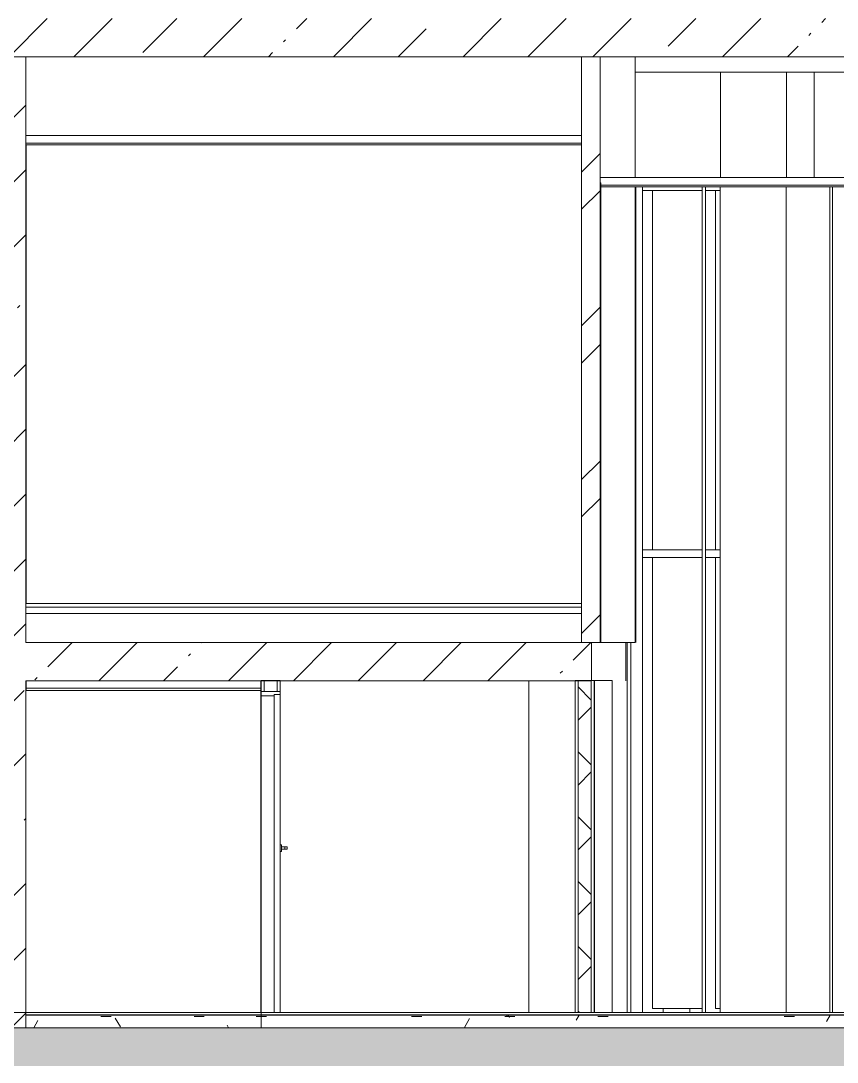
# Model space of a CAD drawing. Header units: millimetres. Extents: x 51154 to 151340, y -24069 to 30962.
# Drawn here: x 129049 to 134389, y -325 to 6486 of the extents above; entities that cross this region are included whole.
import ezdxf

# ---------------------------------------------------------------- set-up
doc = ezdxf.new("R2010")
doc.units = ezdxf.units.MM
for name, color, linetype, lineweight in [('Высотные отметки', 7, 'Continuous', 9), ('Двери', 7, 'Continuous', 9), ('Импосты витража', 7, 'Continuous', 9), ('Каркас_Импост', 7, 'Continuous', 9), ('Общие ребра', 7, 'Continuous', 9), ('Основа _2_-1', 7, 'Continuous', 9), ('Отделка 1 _4_-1', 7, 'Continuous', 9), ('Отделка 2 _5_-1', 7, 'Continuous', 9), ('Панель', 7, 'Continuous', 9), ('Перекрытия', 7, 'Continuous', 9), ('Потолки', 7, 'Continuous', 9), ('Стены', 7, 'Continuous', 9), ('Структура _1_', 7, 'Continuous', 18), ('Штриховка разреза-2', 7, 'Continuous', 9)]:
    doc.layers.add(name, color=color, linetype=linetype, lineweight=lineweight)
pattern_1 = [(45, (99498.54, 6475), (-424.264, 424.264), [600, -100, 20, -100]), (45, (99498.54, 6899), (-424.264, 424.264), [])]
pattern_2 = [(0, (99498.54, 6475), (812.8, 203.2), [67.056, -542.544, 67.056, -542.544, -3251.2]), (0, (99498.54, 6475), (812.8, 203.2), [-1219.2, 67.056, -1152.144, 67.056, -542.544, -1422.4]), (0, (99498.54, 6475), (812.8, 203.2), [-3048, 67.056, -339.344, 67.056, -948.944]), (120, (99803.34, 6576.6), (-582.3764, 602.3054), [67.056, -542.544, 67.056, -3793.744]), (120, (99803.34, 6576.6), (-582.3764, 602.3054), [-676.656, -542.544, 67.056, -1152.144, -2032]), (120, (99803.34, 6576.6), (-582.3764, 602.3054), [-2438.4, 67.056, -542.544, 67.056, -1355.344]), (120, (99803.34, 6576.6), (-582.3764, 602.3054), [-3115.056, -339.344, 67.056, -948.944]), (240, (99904.94, 6983), (-230.4236, -805.5054), [67.056, -542.544, 67.056, -542.544, -3251.2]), (240, (99904.94, 6983), (-230.4236, -805.5054), [-1219.2, 67.056, -1152.144, 67.056, -542.544, -1422.4]), (240, (99904.94, 6983), (-230.4236, -805.5054), [-3048, 67.056, -339.344, 67.056, -948.944])]

# ---------------------------------------------------------------- blocks, each defined once
blk = doc.blocks.new('Дверь - Однопольная - ДВ11_21х9-6240646-Разрез 1-1')
at = {"layer": 'Двери'}
for p, q in [((130746.6, 1052.5), (130746.6, 1097.5)), ((130746.6, 1097.5), (130754.6, 1097.5)), ((130754.6, 1097.5), (130754.6, 1052.5)), ((130746.6, 1052.5), (130754.6, 1052.5)), ((130754.6, 1082.5), (130787.2, 1082.5)), ((130754.6, 1067.5), (130754.6, 1082.5)), ((130787.2, 1067.5), (130754.6, 1067.5)), ((130775, 1082.5), (130775, 1067.5)), ((130778.6, 1082.5), (130775, 1082.5)), ((130775, 1082.5), (130778.6, 1082.5)), ((130778.6, 1067.5), (130775, 1067.5)), ((130775, 1067.5), (130778.6, 1067.5)), ((130791.2, 1082.5), (130786.5, 1082.5)), ((130786.5, 1067.5), (130791.2, 1067.5)), ((130787.2, 1082.5), (130786.8, 1082.5)), ((130786.8, 1082.5), (130791.2, 1082.5)), ((130791.2, 1067.5), (130786.8, 1067.5)), ((130786.8, 1067.5), (130787.2, 1067.5)), ((130791.2, 1067.5), (130791.2, 1082.5)), ((130792.2, 1067.5), (130792.2, 1082.5))]:
    blk.add_line(p, q, dxfattribs=at)
at = {"layer": 'Каркас_Импост'}
for p, q in [((130621.6, 0), (130621.6, 2100)), ((130746.6, 2100), (130621.6, 2100)), ((130621.6, 0), (130621.6, 2070)), ((130746.6, 2100), (130746.6, 0)), ((130746.6, 2080), (130746.6, 0)), ((130706.6, 0), (130621.6, 0)), ((130746.6, 0), (130621.6, 0)), ((130746.6, 0), (130706.6, 0))]:
    blk.add_line(p, q, dxfattribs=at)
at = {"layer": 'Панель'}
for p, q in [((130746.6, 2079), (130746.6, 0)), ((130746.6, 0), (130706.6, 0))]:
    blk.add_line(p, q, dxfattribs=at)
blk = doc.blocks.new('Дверь - Однопольная - ДВ11_21х9-V72-Разрез 1-1')
at = {"layer": 'Каркас_Импост'}
for p, q in [((130621.6, 2100), (130621.6, 2070)), ((130746.6, 2100), (130621.6, 2100)), ((130621.6, 2070), (130706.6, 2070)), ((130621.6, 0), (130621.6, 2070)), ((130706.6, 2070), (130621.6, 2070)), ((130706.6, 2070), (130706.6, 2080)), ((130706.6, 2080), (130746.6, 2080)), ((130746.6, 2080), (130706.6, 2080)), ((130706.6, 2080), (130706.6, 0)), ((130706.6, 2070), (130706.6, 0)), ((130746.6, 2080), (130746.6, 2100)), ((130746.6, 2080), (130746.6, 0)), ((130706.6, 0), (130621.6, 0)), ((130746.6, 0), (130706.6, 0))]:
    blk.add_line(p, q, dxfattribs=at)
at = {"layer": 'Панель'}
for p, q in [((130706.6, 2079), (130706.6, 0)), ((130746.6, 2079), (130706.6, 2079)), ((130746.6, 0), (130746.6, 2079)), ((130706.6, 0), (130746.6, 0))]:
    blk.add_line(p, q, dxfattribs=at)
blk = doc.blocks.new('Прямоугольный импост - Прямоугольный черный-V98-Разрез 1-1')
at = {"layer": 'Импосты витража'}
for p, q in [((133115.1, 0), (133115.1, 3000)), ((133251.6, 0), (133251.6, 25))]:
    blk.add_line(p, q, dxfattribs=at)
blk = doc.blocks.new('Прямоугольный импост - Прямоугольный черный-8339211-Разрез 1-1')
at = {"layer": 'Импосты витража'}
blk.add_line((133115.1, 3000), (133115.1, 5400), dxfattribs=at)
blk = doc.blocks.new('Прямоугольный импост - Прямоугольный черный-8339300-Разрез 1-1')
at = {"layer": 'Импосты витража'}
for p, q in [((133115.1, 2975), (133115.1, 3025)), ((133506.6, 3025), (133115.1, 3025)), ((133506.6, 3025), (133506.6, 2975)), ((133115.1, 2975), (133506.6, 2975))]:
    blk.add_line(p, q, dxfattribs=at)
blk = doc.blocks.new('Прямоугольный импост - Прямоугольный черный-V99-Разрез 1-1')
at = {"layer": 'Импосты витража'}
for p, q in [((133115.1, 5375), (133115.1, 5400)), ((133506.6, 5400), (133506.6, 5375)), ((133115.1, 5375), (133506.6, 5375))]:
    blk.add_line(p, q, dxfattribs=at)
blk = doc.blocks.new('Прямоугольный импост - Прямоугольный черный-8339303-Разрез 1-1')
at = {"layer": 'Импосты витража'}
for p, q in [((133527.4, 2975), (133527.4, 3025)), ((133624.2, 3025), (133527.4, 3025)), ((133527.4, 2975), (133624.2, 2975))]:
    blk.add_line(p, q, dxfattribs=at)
blk = doc.blocks.new('Прямоугольный импост - Прямоугольный черный-V102-Разрез 1-1')
at = {"layer": 'Импосты витража'}
for q in [(133527.4, 5400), (133624.2, 5375)]:
    blk.add_line((133527.4, 5375), q, dxfattribs=at)
blk = doc.blocks.new('Прямоугольный импост - Прямоугольный черный-V105-Разрез 1-1')
at = {"layer": 'Импосты витража'}
for p, q in [((133506.6, 5400), (133506.6, 3000)), ((133527.4, 3000), (133527.4, 5400))]:
    blk.add_line(p, q, dxfattribs=at)
blk = doc.blocks.new('Прямоугольный импост - Прямоугольный черный-V123-Разрез 1-1')
at = {"layer": 'Импосты витража'}
for p, q in [((133506.6, 3000), (133506.6, 0)), ((133527.4, 0), (133527.4, 3000))]:
    blk.add_line(p, q, dxfattribs=at)
blk = doc.blocks.new('Перекрытие на отм_9 - Перекрытие на отм_-6100-2567578-Разрез 1-1')
at = {"layer": 'Перекрытия'}
for p, q in [((128781.6, 6250), (129681.6, 6250)), ((134781.6, 6250), (136281.6, 6250)), ((134981.6, 6050), (134781.6, 6250)), ((134781.6, 6250), (136281.6, 6250)), ((134981.6, 6050), (134781.6, 6250)), ((136081.6, 6050), (136281.6, 6250)), ((136081.6, 6050), (136281.6, 6250)), ((134981.6, 6050), (136081.6, 6050)), ((134981.6, 6050), (136081.6, 6050))]:
    blk.add_line(p, q, dxfattribs=at)

msp = doc.modelspace()

# ---------------------------------------------------------------- hatches: boundary and pattern name
at = {"layer": 'Штриховка разреза-2'}
h = msp.add_hatch(dxfattribs=at)
h.set_pattern_fill('FP_2', color=256, style=0, pattern_type=2)
h.set_pattern_definition(pattern_1)
h.paths.add_polyline_path([(141820.5, 6250), (141820.5, 6500), (128781.6, 6500), (128781.6, 6250), (141242.7, 6250)], flags=0)
h = msp.add_hatch(dxfattribs=at)
h.set_pattern_fill('FP_2', color=256, style=0, pattern_type=2)
h.set_pattern_definition(pattern_1)
h.paths.add_polyline_path([(129027.3, -100), (129081.6, -100), (129081.6, 2170), (128931.6, 2170), (128931.6, 2420), (129081.6, 2420), (129081.6, 6250), (128781.6, 6250), (128781.6, -100)], flags=0)
h = msp.add_hatch(dxfattribs=at)
h.set_pattern_fill('FP_3', color=256, style=0, pattern_type=2)
h.set_pattern_definition([(45, (99498.54, 6475), (-502.894, 502.894), []), (45, (99498.54, 7237), (-502.894, 502.894), [])])
h.paths.add_polyline_path([(132838, 2420), (132838, 6250), (132717.1, 6250), (132717.1, 2420)], flags=0)
h = msp.add_hatch(dxfattribs=at)
h.set_pattern_fill('FP_2', color=256, style=0, pattern_type=2)
h.set_pattern_definition(pattern_1)
h.paths.add_polyline_path([(130554.2, 2170), (132782.4, 2170), (132782.4, 2420), (128931.6, 2420), (128931.6, 2170), (129081.6, 2170)], flags=0)
h = msp.add_hatch(dxfattribs=at)
h.set_pattern_fill('FP_6', color=256, style=0, pattern_type=2)
h.set_pattern_definition([(45, (99498.54, 6475), (-212.132, 212.132), []), (135, (99498.54, 6475), (-212.132, -212.132), [])])
h.paths.add_polyline_path([(132694.8, 0), (132780.3, 0), (132780.3, 2172.1), (132694.8, 2172.1), (132694.8, 167.6)], flags=0)
h = msp.add_hatch(dxfattribs=at)
h.set_pattern_fill('FP_4', color=256, style=0, pattern_type=2)
h.set_pattern_definition(pattern_2)
h.paths.add_polyline_path([(129081.6, -100), (130621.6, -100), (130621.6, -17), (129081.6, -17)], flags=0)
h = msp.add_hatch(dxfattribs=at)
h.set_pattern_fill('FP_4', color=256, style=0, pattern_type=2)
h.set_pattern_definition(pattern_2)
h.paths.add_polyline_path([(139715.8, -100), (141657, -100), (141657, -17), (130621.6, -17), (130621.6, -100), (136661.9, -100)], flags=0)
h = msp.add_hatch(dxfattribs=at)
h.set_pattern_fill('FP_2', color=256, style=0, pattern_type=2)
h.set_pattern_definition(pattern_1)
h.paths.add_polyline_path([(129027.3, -350), (141807, -350), (141807, -100), (128781.6, -100), (128781.6, -350)], flags=0)
h.paths.add_polyline_path([(57261.5, -350), (71681.6, -350), (71681.6, -230), (72081.6, -230), (72081.6, -100), (57031.6, -100), (57031.6, -350)], flags=0)
h.paths.add_polyline_path([(120228.8, -350), (127419.2, -350), (127419.2, -100), (120228.8, -100), (120228.8, -221.7)], flags=0)
h.paths.add_polyline_path([(104331.6, -230), (104481.6, -230), (104481.6, -100), (104331.6, -100), (104331.6, -221.7)], flags=0)

# ---------------------------------------------------------------- linework, layer by layer
at = {"layer": 'Высотные отметки'}
for p, q in [((130869.9, 0), (121300.8, 0)), ((130621.6, 0), (130869.9, 0))]:
    msp.add_line(p, q, dxfattribs=at)
at = {"layer": 'Общие ребра'}
for p, q in [((129083.6, 5685), (129081.6, 5685)), ((129081.6, 2675), (129081.6, 5675)), ((130641.6, 2100), (130641.6, 2172.1)), ((130726.6, 2100), (130726.6, 2172.1)), ((132694.8, 0), (132694.8, 2172.1)), ((132780.3, 0), (132780.3, 2172.1)), ((130621.6, -15), (129081.6, -15)), ((141657, -15), (130621.6, -15))]:
    msp.add_line(p, q, dxfattribs=at)
at = {"layer": 'Основа _2_-1'}
for p, q in [((132838, 6250), (132717.1, 6250)), ((132717.1, 6250), (132717.1, 5675)), ((132838, 2420), (132838, 6250)), ((132717.1, 2675), (132717.1, 2420)), ((132717.1, 2420), (132838, 2420)), ((130726.6, 2172.1), (130641.6, 2172.1)), ((132780.3, 2172.1), (132694.8, 2172.1)), ((130641.6, 2100), (130726.6, 2100)), ((132694.8, 0), (132780.3, 0))]:
    msp.add_line(p, q, dxfattribs=at)
at = {"layer": 'Отделка 1 _4_-1'}
for p, q in [((129083.6, 5675), (132717.1, 5675)), ((132717.1, 5675), (132717.1, 5685)), ((132838.1, 5410), (132838.1, 5400)), ((132838.1, 5400), (132843, 5400)), ((132844.6, 5400), (141815.2, 5400)), ((132717.1, 2650), (129081.6, 2650)), ((129081.6, 2650), (129081.6, 2610)), ((129081.6, 2610), (132717.1, 2610)), ((132717.1, 2610), (132717.1, 2650)), ((130621.6, 2172.1), (130621.6, 2105)), ((130641.6, 2172.1), (130621.6, 2172.1)), ((130746.6, 2172.1), (130726.6, 2172.1)), ((130746.6, 2170), (130746.6, 2172.1)), ((132694.8, 2172.1), (132674.7, 2172.1)), ((132674.7, 2172.1), (132674.7, 0)), ((132800.4, 2172.1), (132780.3, 2172.1)), ((132800.4, 0), (132800.4, 2172.1)), ((130621.6, 2100), (130641.6, 2100)), ((130726.6, 2100), (130746.6, 2100)), ((130621.6, 0), (129081.6, 0)), ((129081.6, 0), (129081.6, -15)), ((141657, 0), (130621.6, 0)), ((130621.6, 0), (130621.6, -15)), ((130621.6, -15), (130621.6, 0)), ((132674.7, 0), (132694.8, 0)), ((132780.3, 0), (132800.4, 0)), ((129081.6, -15), (129081.6, -17)), ((130621.6, -15), (130621.6, -17)), ((130621.6, -17), (130621.6, -15))]:
    msp.add_line(p, q, dxfattribs=at)
at = {"layer": 'Отделка 2 _5_-1'}
for p, q in [((129083.6, 2120), (129083.6, 2105)), ((130619.6, 2105), (130619.6, 2120)), ((129083.6, 2105), (130619.6, 2105))]:
    msp.add_line(p, q, dxfattribs=at)
at = {"layer": 'Перекрытия'}
for p, q in [((128781.9, 6250), (132869.7, 6250)), ((132869.7, 6250), (128781.9, 6250)), ((128782.6, 6250), (133596.2, 6250)), ((133596.2, 6250), (141182, 6250)), ((133929.3, 6250), (134160, 6250)), ((134160, 6250), (133929.3, 6250)), ((133596.2, 6150), (133066.9, 6150)), ((134881.6, 6150), (133596.2, 6150)), ((133929.3, 6150), (134160, 6150)), ((133006.6, 2420), (131943.2, 2420)), ((132782.4, 2420), (133006.6, 2420)), ((133006.6, 2170), (133006.6, 2420)), ((131943.2, 2170), (132675.8, 2170)), ((132919.2, 2170), (132919, 2170)), ((129081.6, 0), (129181.6, 0)), ((129081.6, 0), (129331.6, 0)), ((129331.6, 0), (130231.6, 0)), ((130231.6, 0), (130603.1, 0)), ((131033.7, 0), (130252.2, 0)), ((130252.2, 0), (130361, 0)), ((130603.1, 0), (132374.3, 0)), ((130621.6, 0), (130621.6, -100)), ((130621.6, 0), (130621.6, -100)), ((130621.6, 0), (130746.6, 0)), ((130621.6, 0), (130746.6, 0)), ((132239.6, 0), (131148.5, 0)), ((132111.9, 0), (132239.6, 0)), ((133608.2, 0), (132916.1, 0)), ((133626.8, 0), (133610.4, 0)), ((129331.6, -100), (120123.5, -100)), ((123686.6, -100), (134130.3, -100)), ((129181.6, -100), (128681.6, -100)), ((130231.6, -100), (129331.6, -100)), ((130603.1, -100), (130231.6, -100)), ((130361, -100), (130252.2, -100)), ((130252.2, -100), (131033.7, -100)), ((132500.5, -100), (130603.1, -100)), ((130746.6, -100), (130621.6, -100)), ((130746.6, -100), (130621.6, -100)), ((131148.5, -100), (132239.6, -100)), ((132239.6, -100), (132111.9, -100)), ((132892.6, -100), (133608.2, -100)), ((133610.4, -100), (133765.6, -100)), ((133765.6, -100), (133626.7, -100))]:
    msp.add_line(p, q, dxfattribs=at)
at = {"layer": 'Потолки'}
for p, q in [((132905.1, 5460), (132838.1, 5460)), ((132960.5, 5460), (132934.2, 5460)), ((133004.3, 5460), (132989.4, 5460)), ((133036.6, 5460), (133027.3, 5460)), ((133057.3, 5460), (133052, 5460)), ((133066.3, 5460), (133064.8, 5460))]:
    msp.add_line(p, q, dxfattribs=at)
at = {"layer": 'Стены'}
for p, q in [((132914.2, 6250), (129081.6, 6250)), ((129081.6, 6250), (129081.6, 2420)), ((131317.7, 6250), (130652.9, 6250)), ((133066.8, 6250), (131319.4, 6250)), ((132838, 6250), (133066.7, 6250)), ((133066.8, 5460), (133066.8, 6250)), ((134057.7, 6150), (133626.4, 6150)), ((133626.4, 6150), (133626.4, 5460)), ((134057.7, 5460), (134057.7, 6150)), ((134057.7, 6150), (134235.6, 6150)), ((134237.9, 6150), (134237.9, 5460)), ((132717.1, 5675), (129083.6, 5675)), ((129083.6, 5675), (129083.6, 2675)), ((133066.8, 2420), (133066.8, 5400)), ((133626.5, 5400), (133071.5, 5400)), ((133071.8, 2420), (133071.8, 5400)), ((133072.3, 5400), (133627, 5400)), ((133624.2, 5400), (134056.5, 5400)), ((133624.2, 5400), (133624.2, 0)), ((134056.5, 0), (134056.5, 5400)), ((134340.3, 5400), (134058.4, 5400)), ((134237.9, 5400), (134878.4, 5400)), ((134340.3, 0), (134340.3, 5400)), ((134359.4, 5400), (134359.4, 0)), ((133506.6, 5375), (133181.1, 5375)), ((133181.1, 5375), (133181.1, 3025)), ((133624.2, 5375), (133593.3, 5375)), ((133593.3, 5375), (133593.3, 3025)), ((129081.6, 4450), (129081.6, 3450)), ((129081.6, 4271.9), (129081.6, 3271.9)), ((133181.1, 3025), (133506.6, 3025)), ((133593.3, 3025), (133624.2, 3025)), ((133506.6, 2975), (133181.1, 2975)), ((133181.1, 2975), (133181.1, 25)), ((133624.2, 2975), (133593.3, 2975)), ((133593.3, 2975), (133593.3, 25)), ((129083.6, 2675), (132717.1, 2675)), ((129081.6, 2420), (132914.2, 2420)), ((130652.9, 2420), (132459.3, 2420)), ((132459.3, 2420), (133065.2, 2420)), ((133066.8, 2420), (132497.9, 2420)), ((132502.9, 2420), (132843, 2420)), ((133065.6, 2420), (132838, 2420)), ((132838, 2420), (133066.5, 2420)), ((133014.7, 0), (133014.7, 2420)), ((133039, 2420), (133039, 0)), ((132372, 2170), (130748.6, 2170)), ((132463, 2170), (132372, 2170)), ((132372, 0), (132372, 2170)), ((132373.7, 2170), (132675.6, 2170)), ((132675.6, 2170), (132374, 2170)), ((132675.5, 2170), (132465.1, 2170)), ((132674.7, 2170), (132497.2, 2170)), ((132800.4, 2172.1), (132844.2, 2172.1)), ((132844.2, 2172.1), (132800.4, 2172.1)), ((132802.4, 2172.1), (132917.9, 2172.1)), ((132844.6, 2172.1), (132915.8, 2172.1)), ((132915.9, 2172.1), (132844.6, 2172.1)), ((132917.9, 2170), (132917.9, 2172.1)), ((132917.9, 0), (132917.9, 2170)), ((132917.9, 2170), (132917.9, 2170)), ((130619.6, 2105), (129083.6, 2105)), ((130619.6, 0), (130619.6, 2105)), ((130621.6, 10), (130621.6, 2100)), ((130621.6, 10), (130621.6, 2100)), ((130621.6, 2100), (130746.6, 2100)), ((130621.6, 2100), (130746.6, 2100)), ((130621.6, 2100), (130746.6, 2100)), ((129083.6, 0), (130619.6, 0)), ((130621.6, 0), (130621.6, 10)), ((130621.6, 0), (130621.6, 10)), ((130746.6, 0), (130621.6, 0)), ((130746.6, 0), (130621.6, 0)), ((130746.6, 0), (130621.6, 0)), ((130748.6, 0), (132372, 0)), ((132463, 0), (132372, 0)), ((132373.7, 0), (132425.8, 0)), ((132466.9, 0), (132514.6, 0)), ((132550.6, 0), (132790.3, 0)), ((132674.7, 0), (132791.1, 0)), ((132844.2, 0), (132800.4, 0)), ((132800.4, 0), (132844.2, 0)), ((132844.7, 0), (132802.4, 0)), ((132915.8, 0), (132844.6, 0)), ((132917.9, 0), (132846.3, 0)), ((132915.6, 0), (133014.7, 0)), ((133181.1, 25), (133506.6, 25)), ((133426.2, 0), (133426.2, 25)), ((133593.3, 25), (133624.2, 25)), ((133624.2, 0), (134056.5, 0)), ((134058.4, 0), (134340.3, 0)), ((134878.4, 0), (134200.1, 0)), ((132790.3, -100), (132374, -100)), ((132497.2, -100), (132915.6, -100)), ((132915.6, -100), (132790.3, -100)), ((133626.4, -100), (134057.7, -100)), ((134199.4, -100), (134057.7, -100))]:
    msp.add_line(p, q, dxfattribs=at)
at = {"layer": 'Стены', "flags": 128}
for points in [[(130523, 6250), (130719.5, 6250), (130907.9, 6250), (131088.3, 6250), (131260.5, 6250), (131424.6, 6250), (131580.5, 6250), (131728.2, 6250), (131867.5, 6250), (131998.6, 6250), (132121.3, 6250)], [(132150, 6250), (132271.5, 6250), (132383, 6250), (132484.5, 6250), (132576, 6250), (132657.5, 6250), (132729, 6250), (132790.3, 6250), (132841.6, 6250), (132882.7, 6250), (132913.7, 6250)], [(132914.2, 6250), (132889.1, 6250), (132856.8, 6250), (132817.4, 6250), (132770.8, 6250), (132717.1, 6250)], [(132919.1, 6250), (132936.8, 6250), (132945.6, 6250)], [(132945.7, 6250), (132937.1, 6250), (132919.7, 6250)], [(132121.3, 2420), (131998.6, 2420), (131867.5, 2420), (131728.2, 2420), (131580.5, 2420), (131424.6, 2420), (131260.5, 2420), (131088.3, 2420), (130907.9, 2420), (130719.5, 2420), (130523, 2420)], [(132913.7, 2420), (132882.7, 2420), (132841.6, 2420), (132790.3, 2420), (132729, 2420), (132657.5, 2420), (132576, 2420), (132484.5, 2420), (132383, 2420), (132271.5, 2420), (132150, 2420)], [(132717.1, 2420), (132783.1, 2420), (132838, 2420), (132881.7, 2420), (132914.2, 2420)], [(132945.6, 2420), (132936.8, 2420), (132919.1, 2420)], [(132919.7, 2420), (132937.1, 2420), (132945.7, 2420)], [(132788.3, 0), (132742.7, 0), (132687.6, 0), (132622.9, 0), (132548.8, 0), (132465.1, 0)], [(132844.6, 0), (132882.7, 0), (132915.8, 0)]]:
    msp.add_lwpolyline(points, dxfattribs=at)
at = {"layer": 'Структура _1_'}
for p, q in [((129081.6, 5675), (129081.6, 6250)), ((129081.6, 6250), (141820.5, 6250)), ((132717.1, 5735), (129081.6, 5735)), ((129081.6, 5735), (129081.6, 5685)), ((132717.1, 5685), (132717.1, 5735)), ((129081.6, 5685), (129081.6, 5675)), ((132717.1, 5685), (129083.6, 5685)), ((132717.1, 5675), (132717.1, 2675)), ((141815.2, 5460), (132838.1, 5460)), ((132838.1, 5460), (132838.1, 5410)), ((132843, 5425.7), (132838, 5425.7)), ((132838, 5425.7), (132838, 2420)), ((132843, 5410), (132838.1, 5410)), ((132843, 2420), (132843, 5425.7)), ((141815.2, 5410), (132844.6, 5410)), ((129081.6, 2420), (129081.6, 2675)), ((132782.4, 2420), (129081.6, 2420)), ((132782.4, 2170), (132782.4, 2420)), ((132838, 2420), (132843, 2420)), ((129081.6, -100), (129081.6, 2170)), ((129081.6, 2170), (130746.6, 2170)), ((130619.6, 2170), (129083.6, 2170)), ((129083.6, 2170), (129083.6, 2120)), ((130619.6, 2120), (129083.6, 2120)), ((130619.6, 2120), (130619.6, 2170)), ((130746.6, 2100), (130746.6, 2170)), ((130748.6, 2170), (132672.7, 2170)), ((132674.7, 2170), (132782.4, 2170)), ((132802.4, 2172.1), (132800.4, 2172.1)), ((132800.4, 2172.1), (132800.4, 0)), ((132802.4, 0), (132802.4, 2172.1)), ((130621.6, 2105), (130621.6, 2100)), ((132800.4, 0), (132802.4, 0)), ((129081.6, -17), (129081.6, -100)), ((130621.6, -17), (129081.6, -17)), ((130621.6, -17), (130621.6, -100)), ((141657, -17), (130621.6, -17)), ((130621.6, -100), (130621.6, -17)), ((141807, -100), (129081.6, -100)), ((129081.6, -100), (130621.6, -100)), ((130621.6, -100), (141657, -100))]:
    msp.add_line(p, q, dxfattribs=at)

# ---------------------------------------------------------------- block references
at = {"layer": 'Двери'}
for name in ['Дверь - Однопольная - ДВ11_21х9-6240646-Разрез 1-1', 'Дверь - Однопольная - ДВ11_21х9-V72-Разрез 1-1']:
    msp.add_blockref(name, (0, 0), dxfattribs=at)
at = {"layer": 'Импосты витража'}
for name in ['Прямоугольный импост - Прямоугольный черный-8339211-Разрез 1-1', 'Прямоугольный импост - Прямоугольный черный-V99-Разрез 1-1', 'Прямоугольный импост - Прямоугольный черный-V105-Разрез 1-1', 'Прямоугольный импост - Прямоугольный черный-V102-Разрез 1-1', 'Прямоугольный импост - Прямоугольный черный-8339300-Разрез 1-1', 'Прямоугольный импост - Прямоугольный черный-V98-Разрез 1-1', 'Прямоугольный импост - Прямоугольный черный-V123-Разрез 1-1', 'Прямоугольный импост - Прямоугольный черный-8339303-Разрез 1-1']:
    msp.add_blockref(name, (0, 0), dxfattribs=at)
at = {"layer": 'Перекрытия'}
msp.add_blockref('Перекрытие на отм_9 - Перекрытие на отм_-6100-2567578-Разрез 1-1', (0, 0), dxfattribs=at)

doc.saveas('drawing.dxf')
